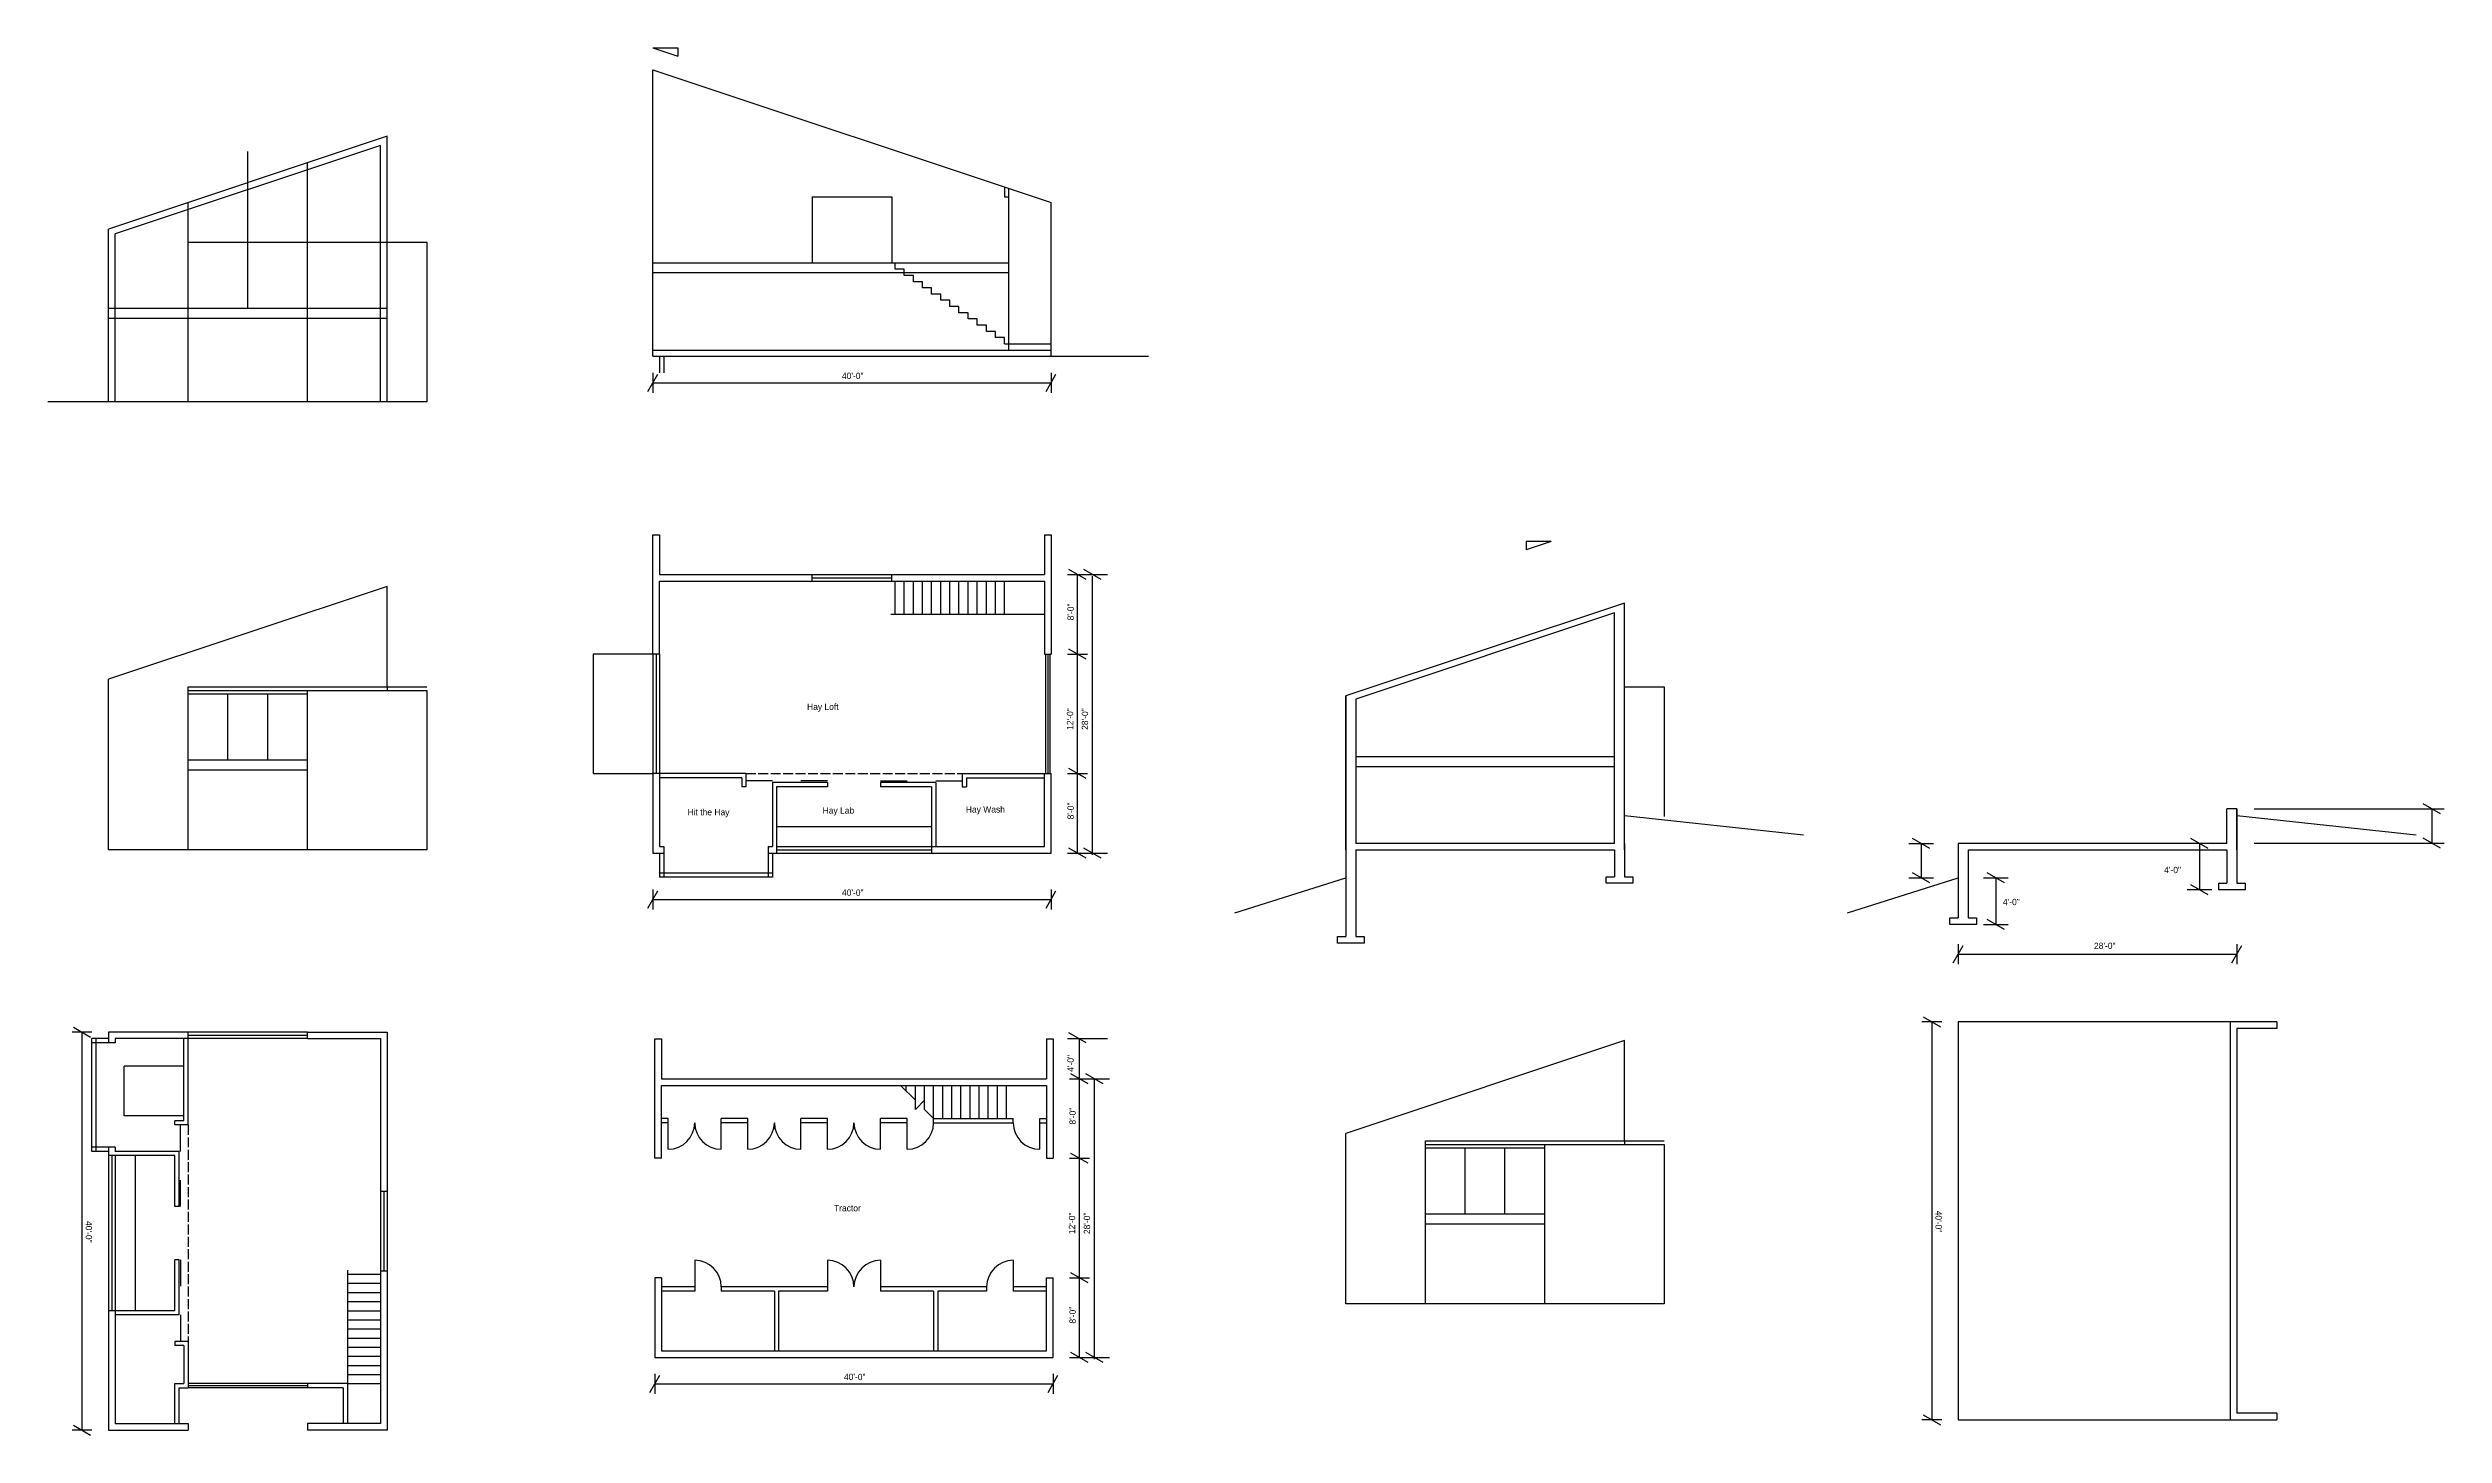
# Model space of a CAD drawing. Header units: inches. Extents: x 683 to 3572, y 849 to 3802.
# Drawn here: x 683 to 3572, y 2129 to 3802 of the extents above; entities that cross this region are included whole.
import ezdxf

# ---------------------------------------------------------------- set-up
doc = ezdxf.new("R2010")
doc.units = ezdxf.units.IN
doc.header["$MEASUREMENT"] = 0
doc.linetypes.add('ACAD_ISO02W100', pattern=[15, 12, -3])
for name, color, linetype in [('const', 253, 'Continuous'), ('glass', 172, 'Continuous'), ('millwork', 40, 'Continuous'), ('sills', 105, 'Continuous'), ('soffit', 253, 'ACAD_ISO02W100'), ('stairs', 140, 'Continuous'), ('walls', 7, 'Continuous')]:
    doc.layers.add(name, color=color, linetype=linetype)

msp = doc.modelspace()

# ---------------------------------------------------------------- linework, layer by layer
at = {"layer": 'const'}
for p, q in [((1412.3, 3429.8), (1412.3, 3775.3)), ((1841.3, 3437.3), (1841.3, 3632.3)), ((1892.3, 3429.8), (1892.3, 3615.3)), ((1704.3, 3534.8), (1704.3, 3542.3)), ((1715.3, 3534.8), (1704.3, 3534.8)), ((1715.3, 3527.3), (1715.3, 3534.8)), ((1726.3, 3527.3), (1715.3, 3527.3)), ((1726.3, 3519.8), (1726.3, 3527.3)), ((1737.3, 3519.8), (1726.3, 3519.8)), ((1737.3, 3512.3), (1737.3, 3519.8)), ((1748.3, 3512.3), (1737.3, 3512.3)), ((1748.3, 3504.8), (1748.3, 3512.3)), ((1759.3, 3504.8), (1748.3, 3504.8)), ((1759.3, 3497.3), (1759.3, 3504.8)), ((1770.3, 3497.3), (1759.3, 3497.3)), ((1770.3, 3489.8), (1770.3, 3497.3)), ((1781.3, 3489.8), (1770.3, 3489.8)), ((1781.3, 3482.3), (1781.3, 3489.8)), ((1792.3, 3482.3), (1781.3, 3482.3)), ((1792.3, 3474.8), (1792.3, 3482.3)), ((1803.3, 3474.8), (1792.3, 3474.8)), ((1803.3, 3467.3), (1803.3, 3474.8)), ((1814.3, 3467.3), (1803.3, 3467.3)), ((1814.3, 3459.8), (1814.3, 3467.3)), ((1825.3, 3459.8), (1814.3, 3459.8)), ((1825.3, 3452.3), (1825.3, 3459.8)), ((1836.3, 3452.3), (1825.3, 3452.3)), ((1836.3, 3444.8), (1836.3, 3452.3)), ((1836.3, 3444.8), (1892.3, 3444.8)), ((1412.3, 3437.3), (1892.3, 3437.3)), ((1412.3, 3429.8), (2009.9, 3429.8)), ((1412.3, 3409.8), (1412.3, 3385.8)), ((1892.3, 3409.8), (1892.3, 3385.8)), ((1406.3, 3387.5), (1418.3, 3408.2)), ((1412.3, 3397.8), (1892.3, 3397.8)), ((1886.3, 3387.5), (1898.3, 3408.2)), ((1912.3, 3166.7), (1960.3, 3166.7)), ((1934.7, 3160.7), (1913.9, 3172.7)), ((1924.3, 2830.7), (1924.3, 3166.7)), ((1952.7, 3160.7), (1931.9, 3172.7)), ((1942.3, 2828.5), (1942.3, 3164.5)), ((1912.3, 3070.7), (1936.3, 3070.7)), ((1934.7, 3064.7), (1913.9, 3076.7)), ((2247.7, 2834.8), (2247.7, 3020.3)), ((1912.3, 2926.7), (1936.3, 2926.7)), ((1934.7, 2920.7), (1913.9, 2932.7)), ((3567.6, 2878.2), (3546.8, 2890.2)), ((3322.3, 2884.2), (3322.3, 2842.8)), ((3343.1, 2884.2), (3572.1, 2884.2)), ((3557.2, 2884.2), (3557.2, 2842.8)), ((1934.7, 2824.7), (1913.9, 2836.7)), ((1952.7, 2824.7), (1931.9, 2836.7)), ((2926.7, 2842.3), (2956.5, 2842.3)), ((2952, 2836.3), (2931.2, 2848.3)), ((2941.6, 2842.3), (2941.6, 2800.8)), ((3287.5, 2836.3), (3266.7, 2848.3)), ((3277.1, 2842.3), (3277.1, 2786.3)), ((3343.1, 2842.8), (3572.1, 2842.8)), ((3567.6, 2836.8), (3546.8, 2848.8)), ((1912.3, 2830.7), (1960.3, 2830.7)), ((2952, 2794.8), (2931.2, 2806.8)), ((3041.9, 2794.8), (3021.1, 2806.8)), ((1406.3, 2764.4), (1418.3, 2785.1)), ((1412.3, 2786.8), (1412.3, 2762.8)), ((1412.3, 2774.8), (1892.3, 2774.8)), ((1886.3, 2764.4), (1898.3, 2785.1)), ((1892.3, 2786.8), (1892.3, 2762.8)), ((2926.7, 2800.8), (2956.5, 2800.8)), ((3016.6, 2800.8), (3046.4, 2800.8)), ((3031.5, 2800.8), (3031.5, 2744.8)), ((3292, 2786.3), (3262.2, 2786.3)), ((3287.5, 2780.3), (3266.7, 2792.3)), ((3041.9, 2738.8), (3021.1, 2750.8)), ((2980.3, 2698.6), (2992.3, 2719.4)), ((2986.3, 2721), (2986.3, 2697)), ((3016.6, 2744.8), (3046.4, 2744.8)), ((3316.3, 2698.6), (3328.3, 2719.4)), ((3322.3, 2721), (3322.3, 2697)), ((2986.3, 2709), (3322.3, 2709)), ((2943.9, 2633.4), (2964.7, 2621.4)), ((735.8, 2615), (711.8, 2615)), ((713.4, 2621), (734.2, 2609)), ((723.8, 2615), (723.8, 2135)), ((1960.3, 2606.7), (1912.3, 2606.7)), ((1934.7, 2602.1), (1913.9, 2614.1)), ((1926.7, 2222.7), (1926.7, 2606.7)), ((2966.3, 2627.4), (2942.3, 2627.4)), ((2954.3, 2627.4), (2954.3, 2147.4)), ((1914.7, 2558.7), (1962.7, 2558.7)), ((1937.1, 2552.7), (1916.3, 2564.7)), ((1955.1, 2552.7), (1934.3, 2564.7)), ((1944.7, 2220.5), (1944.7, 2558.7)), ((1914.7, 2462.7), (1938.7, 2462.7)), ((1937.1, 2456.7), (1916.3, 2468.7)), ((1914.7, 2318.7), (1938.7, 2318.7)), ((1937.1, 2312.7), (1916.3, 2324.7)), ((1937.1, 2216.7), (1916.3, 2228.7)), ((1955.1, 2216.7), (1934.3, 2228.7)), ((1408.7, 2180.4), (1420.7, 2201.1)), ((1414.7, 2202.7), (1414.7, 2178.7)), ((1888.7, 2180.4), (1900.7, 2201.1)), ((1894.7, 2202.7), (1894.7, 2178.7)), ((1914.7, 2222.7), (1962.7, 2222.7)), ((1414.7, 2190.7), (1894.7, 2190.7)), ((713.4, 2141), (734.2, 2129)), ((2966.3, 2147.4), (2942.3, 2147.4)), ((2943.9, 2153.4), (2964.7, 2141.4)), ((735.8, 2135), (711.8, 2135))]:
    msp.add_line(p, q, dxfattribs=at)
at = {"layer": 'glass'}
for p, q in [((1604.3, 3162.7), (1700.3, 3162.7)), ((1416.3, 3070.7), (1416.3, 2926.7)), ((1888.3, 3070.7), (1888.3, 2926.7)), ((1561.3, 2834.7), (1748.3, 2834.7)), ((995.8, 2611), (851.8, 2611)), ((759.8, 2466), (759.8, 2279)), ((1087.8, 2423), (1087.8, 2327)), ((995.8, 2188.5), (851.8, 2188.5))]:
    msp.add_line(p, q, dxfattribs=at)
at = {"layer": 'millwork'}
for p, q in [((1556.3, 2917.7), (1524.3, 2917.7)), ((1622.8, 2917.7), (1590.8, 2917.7)), ((1686.8, 2917.7), (1718.8, 2917.7)), ((1753.3, 2917.7), (1785.3, 2917.7)), ((1561.3, 2862.7), (1748.3, 2862.7)), ((774.8, 2514), (774.8, 2574)), ((846.8, 2574), (774.8, 2574)), ((846.8, 2514), (774.8, 2514)), ((842.8, 2471), (842.8, 2503)), ((1430.7, 2473.7), (1430.7, 2505.7)), ((1494.7, 2473.7), (1494.7, 2505.7)), ((1526.7, 2473.7), (1526.7, 2505.7)), ((1590.7, 2473.7), (1590.7, 2505.7)), ((1622.7, 2473.7), (1622.7, 2505.7)), ((1622.7, 2473.7), (1622.7, 2505.7)), ((1686.7, 2473.7), (1686.7, 2505.7)), ((1718.7, 2473.7), (1718.7, 2505.7)), ((1878.7, 2473.7), (1878.7, 2505.7)), ((787.8, 2466), (787.8, 2279)), ((842.8, 2404.5), (842.8, 2436.5)), ((842.8, 2340.5), (842.8, 2308.5)), ((1462.7, 2339.7), (1462.7, 2307.7)), ((1622.7, 2339.7), (1622.7, 2307.7)), ((1686.7, 2339.7), (1686.7, 2307.7)), ((1846.7, 2339.7), (1846.7, 2307.7)), ((1846.7, 2339.7), (1846.7, 2307.7)), ((842.8, 2274), (842.8, 2242))]:
    msp.add_line(p, q, dxfattribs=at)
for centre, start, end in [((1430.7, 2505.7), 270, 0), ((1494.7, 2505.7), 180, 270), ((1526.7, 2505.7), 270, 0), ((1590.7, 2505.7), 180, 270), ((1622.7, 2505.7), 270, 0), ((1686.7, 2505.7), 180, 270), ((1718.7, 2505.7), 270, 0), ((1878.7, 2505.7), 180, 270), ((1462.7, 2307.7), 0, 90), ((1622.7, 2307.7), 0, 90), ((1686.7, 2307.7), 90, 180), ((1846.7, 2307.7), 90, 180)]:
    msp.add_arc(centre, 32, start, end, dxfattribs=at)
at = {"layer": 'sills'}
for p, q in [((1604.3, 3622.3), (1700.3, 3622.3)), ((1604.3, 3622.3), (1604.3, 3542.3)), ((1700.3, 3622.3), (1700.3, 3542.3)), ((1420.3, 3429.8), (1420.3, 3409.8)), ((1425.3, 3429.8), (1425.3, 3409.8)), ((1604.3, 3166.7), (1700.3, 3166.7)), ((1604.3, 3158.7), (1700.3, 3158.7)), ((1412.3, 3070.7), (1412.3, 2926.7)), ((1420.3, 3070.7), (1420.3, 2926.7)), ((1885.8, 3070.7), (1885.8, 2926.7)), ((1890.8, 3070.7), (1890.8, 2926.7)), ((1561.3, 2838.7), (1748.3, 2838.7)), ((1420.3, 2830.7), (1420.3, 2801.7)), ((1556.3, 2806.7), (1420.3, 2806.7)), ((1425.3, 2830.7), (1425.3, 2801.7)), ((1551.3, 2830.7), (1551.3, 2801.7)), ((1556.3, 2830.7), (1556.3, 2801.7)), ((1561.3, 2830.7), (1748.3, 2830.7)), ((1556.3, 2801.7), (1420.3, 2801.7)), ((735.8, 2471), (735.8, 2607)), ((755.8, 2607), (735.8, 2607)), ((755.8, 2602), (735.8, 2602)), ((740.8, 2471), (740.8, 2607)), ((995.8, 2615), (851.8, 2615)), ((995.8, 2607), (851.8, 2607)), ((755.8, 2476), (735.8, 2476)), ((755.8, 2471), (735.8, 2471)), ((755.8, 2466), (755.8, 2279)), ((763.8, 2466), (763.8, 2279)), ((1083.8, 2423), (1083.8, 2327)), ((1091.8, 2423), (1091.8, 2327)), ((995.8, 2191), (851.8, 2191)), ((995.8, 2186), (851.8, 2186))]:
    msp.add_line(p, q, dxfattribs=at)
at = {"layer": 'soffit'}
for p, q in [((1524.3, 2926.7), (1785.3, 2926.7)), ((851.8, 2503), (851.8, 2242))]:
    msp.add_line(p, q, dxfattribs=at)
at = {"layer": 'stairs'}
for p, q in [((1704.3, 3118.7), (1704.3, 3158.7)), ((1715.3, 3118.7), (1715.3, 3158.7)), ((1726.3, 3118.7), (1726.3, 3158.7)), ((1737.3, 3118.7), (1737.3, 3158.7)), ((1748.3, 3118.7), (1748.3, 3158.7)), ((1759.3, 3118.7), (1759.3, 3158.7)), ((1770.3, 3118.7), (1770.3, 3158.7)), ((1781.3, 3118.7), (1781.3, 3158.7)), ((1792.3, 3118.7), (1792.3, 3158.7)), ((1803.3, 3118.7), (1803.3, 3158.7)), ((1814.3, 3118.7), (1814.3, 3158.7)), ((1825.3, 3118.7), (1825.3, 3158.7)), ((1836.3, 3118.7), (1836.3, 3158.7)), ((1699.3, 3118.7), (1884.3, 3118.7)), ((1412.3, 3070.7), (1340.3, 3070.7)), ((1340.3, 3070.7), (1340.3, 2926.7)), ((1340.3, 2926.7), (1412.3, 2926.7)), ((1728.7, 2532.7), (1710.7, 2550.7)), ((1717.7, 2543.7), (1717.7, 2550.7)), ((1728.7, 2521.7), (1728.7, 2550.7)), ((1739.7, 2521.7), (1739.7, 2550.7)), ((1750.7, 2510.7), (1750.7, 2550.7)), ((1761.7, 2510.7), (1761.7, 2550.7)), ((1772.7, 2510.7), (1772.7, 2550.7)), ((1783.7, 2510.7), (1783.7, 2550.7)), ((1794.7, 2510.7), (1794.7, 2550.7)), ((1805.7, 2510.7), (1805.7, 2550.7)), ((1816.7, 2510.7), (1816.7, 2550.7)), ((1827.7, 2510.7), (1827.7, 2550.7)), ((1838.7, 2510.7), (1838.7, 2550.7)), ((1728.7, 2521.7), (1739.7, 2532.7)), ((1750.7, 2510.7), (1739.7, 2521.7)), ((1043.8, 2328), (1043.8, 2191)), ((1043.8, 2323), (1083.8, 2323)), ((1043.8, 2312), (1083.8, 2312)), ((1043.8, 2301), (1083.8, 2301)), ((1043.8, 2290), (1083.8, 2290)), ((1043.8, 2279), (1083.8, 2279)), ((1043.8, 2268), (1083.8, 2268)), ((1043.8, 2257), (1083.8, 2257)), ((1043.8, 2246), (1083.8, 2246)), ((1043.8, 2235), (1083.8, 2235)), ((1043.8, 2224), (1083.8, 2224)), ((1043.8, 2213), (1083.8, 2213)), ((1043.8, 2202), (1083.8, 2202)), ((1043.8, 2191), (1083.8, 2191))]:
    msp.add_line(p, q, dxfattribs=at)
at = {"layer": 'walls'}
for p, q in [((1412.3, 3801.7), (1442.3, 3801.7)), ((1412.3, 3801.7), (1442.3, 3791.7)), ((1442.3, 3801.7), (1442.3, 3791.7)), ((1412.3, 3775.3), (1892.3, 3615.3)), ((1091.8, 3695.1), (755.8, 3583.1)), ((1083.8, 3684), (763.8, 3577.3)), ((923.8, 3487.3), (923.8, 3676.9)), ((1083.8, 3374.8), (1083.8, 3684)), ((1091.8, 3374.8), (1091.8, 3695.1)), ((995.8, 3374.8), (995.8, 3663.1)), ((851.8, 3374.8), (851.8, 3615.1)), ((1836.3, 3634), (1836.3, 3622.3)), ((1836.3, 3622.3), (1841.3, 3622.3)), ((1841.3, 3622.3), (1841.3, 3632.3)), ((755.8, 3374.8), (755.8, 3583.1)), ((763.8, 3374.8), (763.8, 3577.3)), ((851.8, 3567.3), (995.8, 3567.3)), ((995.8, 3567.3), (1139.8, 3567.3)), ((1139.8, 3567.3), (1139.8, 3374.8)), ((1841.3, 3542.3), (1412.3, 3542.3)), ((1841.3, 3530.3), (1412.3, 3530.3)), ((1091.8, 3487.3), (755.8, 3487.3)), ((1091.8, 3475.3), (755.8, 3475.3)), ((1412.3, 3437.3), (1892.3, 3437.3)), ((1412.3, 3429.8), (1425.3, 3429.8)), ((1091.8, 3374.8), (682.7, 3374.8)), ((1139.8, 3374.8), (1091.8, 3374.8)), ((1412.3, 3070.7), (1412.3, 3214.7)), ((1412.3, 3214.7), (1420.3, 3214.7)), ((1420.3, 3214.7), (1420.3, 3166.7)), ((1884.3, 3214.7), (1884.3, 3166.7)), ((1884.3, 3214.7), (1892.3, 3214.7)), ((1892.3, 3214.7), (1892.3, 3070.7)), ((2495.2, 3206.6), (2465.2, 3196.6)), ((2495.2, 3206.6), (2465.2, 3206.6)), ((2465.2, 3206.6), (2465.2, 3196.6)), ((1091.8, 3152.3), (755.8, 3040.3)), ((1091.8, 3031.3), (1091.8, 3152.3)), ((1420.3, 3166.7), (1604.3, 3166.7)), ((1420.3, 3158.7), (1604.3, 3158.7)), ((1420.3, 3070.7), (1420.3, 3158.7)), ((1604.3, 3158.7), (1604.3, 3166.7)), ((1700.3, 3158.7), (1700.3, 3166.7)), ((1700.3, 3166.7), (1884.3, 3166.7)), ((1700.3, 3158.7), (1884.3, 3158.7)), ((1884.3, 3158.7), (1884.3, 3070.7)), ((2583.7, 3132.3), (2247.7, 3020.3)), ((2583.7, 2834.8), (2583.7, 3132.3)), ((2571.7, 3120.3), (2259.7, 3016.3)), ((2571.7, 2842.3), (2571.7, 3120.3)), ((1420.3, 3070.7), (1412.3, 3070.7)), ((1884.3, 3070.7), (1892.3, 3070.7)), ((1885.8, 3070.7), (1890.8, 3070.7)), ((755.8, 2834.8), (755.8, 3040.3)), ((851.8, 3031.3), (995.8, 3031.3)), ((851.8, 3026.8), (851.8, 3031.3)), ((851.8, 2834.8), (851.8, 3026.8)), ((851.8, 3026.8), (995.8, 3026.8)), ((851.8, 3022.8), (995.8, 3022.8)), ((899.8, 2942.8), (899.8, 3022.8)), ((947.8, 2942.8), (947.8, 3022.8)), ((995.8, 3031.3), (1139.8, 3031.3)), ((995.8, 2834.8), (995.8, 3026.8)), ((995.8, 3026.8), (1139.8, 3026.8)), ((1091.8, 3031.3), (1091.8, 3026.8)), ((1139.8, 3026.8), (1139.8, 2834.8)), ((2247.7, 3020.3), (2247.7, 2834.8)), ((2259.7, 3016.3), (2259.7, 2842.3)), ((2583.7, 3031.3), (2631.7, 3031.3)), ((2631.7, 3031.3), (2631.7, 2874.9)), ((2259.7, 2947.3), (2571.7, 2947.3)), ((995.8, 2942.8), (851.8, 2942.8)), ((995.8, 2930.8), (851.8, 2930.8)), ((1420.3, 2926.7), (1412.3, 2926.7)), ((1412.3, 2926.7), (1412.3, 2830.7)), ((1420.3, 2926.7), (1420.3, 2838.7)), ((1524.3, 2926.7), (1420.3, 2926.7)), ((1519.3, 2921.7), (1420.3, 2921.7)), ((1519.3, 2921.7), (1519.3, 2910.7)), ((1524.3, 2926.7), (1524.3, 2910.7)), ((1785.3, 2926.7), (1884.3, 2926.7)), ((1785.3, 2926.7), (1785.3, 2910.7)), ((1790.3, 2921.7), (1884.3, 2921.7)), ((1790.3, 2921.7), (1790.3, 2910.7)), ((1884.3, 2926.7), (1892.3, 2926.7)), ((1884.3, 2838.7), (1884.3, 2926.7)), ((1892.3, 2830.7), (1892.3, 2926.7)), ((2259.7, 2935.3), (2571.7, 2935.3)), ((1524.3, 2910.7), (1519.3, 2910.7)), ((1622.8, 2915.7), (1556.3, 2915.7)), ((1556.3, 2915.7), (1556.3, 2838.7)), ((1622.8, 2910.7), (1561.3, 2910.7)), ((1561.3, 2910.7), (1561.3, 2838.7)), ((1622.8, 2915.7), (1622.8, 2910.7)), ((1686.8, 2915.7), (1686.8, 2910.7)), ((1753.3, 2915.7), (1686.8, 2915.7)), ((1748.3, 2910.7), (1686.8, 2910.7)), ((1748.3, 2910.7), (1748.3, 2838.7)), ((1753.3, 2915.7), (1753.3, 2838.7)), ((1785.3, 2910.7), (1790.3, 2910.7)), ((2583.7, 2834.8), (2583.7, 2876.2)), ((2583.7, 2876.2), (2799.7, 2852.8)), ((3310.3, 2842.3), (3310.3, 2884.2)), ((3322.3, 2884.2), (3310.3, 2884.2)), ((3322.3, 2834.8), (3322.3, 2884.2)), ((3322.3, 2876.2), (3538.3, 2852.8)), ((1091.8, 2834.8), (755.8, 2834.8)), ((1139.8, 2834.8), (1091.8, 2834.8)), ((1420.3, 2838.7), (1425.3, 2838.7)), ((1425.3, 2838.7), (1425.3, 2830.7)), ((1551.3, 2838.7), (1551.3, 2830.7)), ((1551.3, 2838.7), (1556.3, 2838.7)), ((1561.3, 2838.7), (1561.3, 2830.7)), ((1561.3, 2838.7), (1884.3, 2838.7)), ((1748.3, 2838.7), (1748.3, 2830.7)), ((2247.7, 2834.8), (2247.7, 2822.8)), ((2571.7, 2842.3), (2259.7, 2842.3)), ((2259.7, 2834.8), (2571.7, 2834.8)), ((2259.7, 2834.8), (2259.7, 2730.3)), ((2571.7, 2834.8), (2571.7, 2802.3)), ((2583.7, 2842.3), (2583.7, 2802.3)), ((3310.3, 2842.3), (2986.3, 2842.3)), ((2986.3, 2842.3), (2986.3, 2752.8)), ((2986.3, 2834.8), (2986.3, 2822.8)), ((2998.3, 2834.8), (3310.3, 2834.8)), ((2998.3, 2834.8), (2998.3, 2752.8)), ((3310.3, 2834.8), (3310.3, 2794.3)), ((3322.3, 2842.3), (3322.3, 2794.3)), ((1412.3, 2830.7), (1425.3, 2830.7)), ((1551.3, 2830.7), (1892.3, 2830.7)), ((2247.7, 2822.8), (2247.7, 2730.3)), ((2114.1, 2758.8), (2247.7, 2800.8)), ((2561.7, 2794.3), (2561.7, 2802.3)), ((2561.7, 2802.3), (2571.7, 2802.3)), ((2566.7, 2794.3), (2561.7, 2794.3)), ((2571.7, 2794.3), (2566.7, 2794.3)), ((2593.7, 2794.3), (2571.7, 2794.3)), ((2583.7, 2802.3), (2593.7, 2802.3)), ((2593.7, 2802.3), (2593.7, 2794.3)), ((2852.6, 2758.8), (2986.3, 2800.8)), ((3300.3, 2794.3), (3310.3, 2794.3)), ((3300.3, 2786.3), (3300.3, 2794.3)), ((3305.3, 2786.3), (3300.3, 2786.3)), ((3310.3, 2786.3), (3305.3, 2786.3)), ((3332.3, 2786.3), (3310.3, 2786.3)), ((3322.3, 2794.3), (3332.3, 2794.3)), ((3332.3, 2794.3), (3332.3, 2786.3)), ((2976.3, 2744.8), (2976.3, 2752.8)), ((2976.3, 2752.8), (2986.3, 2752.8)), ((2998.3, 2752.8), (3008.3, 2752.8)), ((3008.3, 2752.8), (3008.3, 2744.8)), ((2237.7, 2730.3), (2247.7, 2730.3)), ((2237.7, 2722.3), (2237.7, 2730.3)), ((2242.7, 2722.3), (2237.7, 2722.3)), ((2247.7, 2722.3), (2242.7, 2722.3)), ((2269.7, 2722.3), (2247.7, 2722.3)), ((2259.7, 2730.3), (2269.7, 2730.3)), ((2269.7, 2730.3), (2269.7, 2722.3)), ((2981.3, 2744.8), (2976.3, 2744.8)), ((2986.3, 2744.8), (2981.3, 2744.8)), ((3008.3, 2744.8), (2986.3, 2744.8)), ((851.8, 2615), (755.8, 2615)), ((755.8, 2615), (755.8, 2602)), ((763.8, 2602), (755.8, 2602)), ((851.8, 2607), (763.8, 2607)), ((763.8, 2607), (763.8, 2602)), ((846.8, 2508), (846.8, 2607)), ((851.8, 2607), (851.8, 2615)), ((851.8, 2503), (851.8, 2607)), ((995.8, 2615), (1091.8, 2615)), ((995.8, 2607), (995.8, 2615)), ((995.8, 2607), (1083.8, 2607)), ((1083.8, 2607), (1083.8, 2423)), ((1091.8, 2615), (1091.8, 2423)), ((1414.7, 2462.7), (1414.7, 2606.7)), ((1414.7, 2606.7), (1422.7, 2606.7)), ((1422.7, 2606.7), (1422.7, 2558.7)), ((1886.7, 2606.7), (1886.7, 2558.7)), ((1886.7, 2606.7), (1894.7, 2606.7)), ((1894.7, 2606.7), (1894.7, 2462.7)), ((2583.7, 2604.7), (2247.7, 2492.7)), ((2583.7, 2483.7), (2583.7, 2604.7)), ((2986.3, 2627.4), (2986.3, 2147.4)), ((3370.3, 2627.4), (2986.3, 2627.4)), ((3314.3, 2627.4), (3314.3, 2147.4)), ((3322.3, 2619.4), (3322.3, 2155.4)), ((3370.3, 2619.4), (3322.3, 2619.4)), ((3370.3, 2627.4), (3370.3, 2619.4)), ((1422.7, 2558.7), (1886.7, 2558.7)), ((1422.7, 2550.7), (1886.7, 2550.7)), ((1422.7, 2462.7), (1422.7, 2550.7)), ((1886.7, 2550.7), (1886.7, 2462.7)), ((835.8, 2503), (835.8, 2508)), ((846.8, 2508), (835.8, 2508)), ((851.8, 2503), (835.8, 2503)), ((1430.7, 2510.7), (1422.7, 2510.7)), ((1430.7, 2505.7), (1422.7, 2505.7)), ((1430.7, 2505.7), (1430.7, 2510.7)), ((1526.7, 2510.7), (1494.7, 2510.7)), ((1494.7, 2505.7), (1494.7, 2510.7)), ((1526.7, 2505.7), (1494.7, 2505.7)), ((1526.7, 2505.7), (1526.7, 2510.7)), ((1622.7, 2510.7), (1590.7, 2510.7)), ((1590.7, 2505.7), (1590.7, 2510.7)), ((1622.7, 2505.7), (1590.7, 2505.7)), ((1622.7, 2505.7), (1622.7, 2510.7)), ((1622.7, 2505.7), (1622.7, 2510.7)), ((1686.7, 2505.7), (1686.7, 2510.7)), ((1718.7, 2510.7), (1686.7, 2510.7)), ((1718.7, 2505.7), (1686.7, 2505.7)), ((1718.7, 2505.7), (1718.7, 2510.7)), ((1718.7, 2505.7), (1718.7, 2510.7)), ((1750.7, 2510.7), (1846.7, 2510.7)), ((1750.7, 2505.7), (1750.7, 2510.7)), ((1750.7, 2505.7), (1846.7, 2505.7)), ((1846.7, 2505.7), (1846.7, 2510.7)), ((1878.7, 2505.7), (1878.7, 2510.7)), ((1878.7, 2510.7), (1886.7, 2510.7)), ((1878.7, 2505.7), (1886.7, 2505.7)), ((2247.7, 2287.2), (2247.7, 2492.7)), ((755.8, 2476), (755.8, 2135)), ((763.8, 2476), (755.8, 2476)), ((763.8, 2466), (755.8, 2466)), ((763.8, 2476), (763.8, 2471)), ((840.8, 2471), (763.8, 2471)), ((763.8, 2466), (763.8, 2143)), ((835.8, 2466), (763.8, 2466)), ((835.8, 2404.5), (835.8, 2466)), ((840.8, 2404.5), (840.8, 2471)), ((1422.7, 2462.7), (1414.7, 2462.7)), ((1886.7, 2462.7), (1894.7, 2462.7)), ((2343.7, 2483.7), (2487.7, 2483.7)), ((2343.7, 2479.2), (2343.7, 2483.7)), ((2343.7, 2287.2), (2343.7, 2479.2)), ((2343.7, 2479.2), (2487.7, 2479.2)), ((2343.7, 2475.2), (2487.7, 2475.2)), ((2391.7, 2395.2), (2391.7, 2475.2)), ((2439.7, 2395.2), (2439.7, 2475.2)), ((2487.7, 2483.7), (2631.7, 2483.7)), ((2487.7, 2287.2), (2487.7, 2479.2)), ((2487.7, 2479.2), (2631.7, 2479.2)), ((2583.7, 2483.7), (2583.7, 2479.2)), ((2631.7, 2479.2), (2631.7, 2287.2)), ((840.8, 2404.5), (835.8, 2404.5)), ((1083.8, 2423), (1091.8, 2423)), ((2487.7, 2395.2), (2343.7, 2395.2)), ((2487.7, 2383.2), (2343.7, 2383.2)), ((835.8, 2279), (835.8, 2340.5)), ((840.8, 2340.5), (835.8, 2340.5)), ((840.8, 2274), (840.8, 2340.5)), ((1083.8, 2327), (1083.8, 2143)), ((1083.8, 2327), (1091.8, 2327)), ((1091.8, 2327), (1091.8, 2135)), ((1422.7, 2318.7), (1414.7, 2318.7)), ((1414.7, 2318.7), (1414.7, 2222.7)), ((1422.7, 2318.7), (1422.7, 2230.7)), ((1886.7, 2230.7), (1886.7, 2318.7)), ((1886.7, 2318.7), (1894.7, 2318.7)), ((1894.7, 2222.7), (1894.7, 2318.7)), ((1462.7, 2307.7), (1422.7, 2307.7)), ((1462.7, 2302.7), (1422.7, 2302.7)), ((1462.7, 2307.7), (1462.7, 2302.7)), ((1494.7, 2307.7), (1494.7, 2302.7)), ((1622.7, 2307.7), (1494.7, 2307.7)), ((1558.7, 2302.7), (1494.7, 2302.7)), ((1558.7, 2302.7), (1558.7, 2230.7)), ((1563.7, 2302.7), (1563.7, 2230.7)), ((1622.7, 2302.7), (1563.7, 2302.7)), ((1622.7, 2307.7), (1622.7, 2302.7)), ((1814.7, 2307.7), (1686.7, 2307.7)), ((1686.7, 2307.7), (1686.7, 2302.7)), ((1750.7, 2302.7), (1686.7, 2302.7)), ((1750.7, 2302.7), (1750.7, 2230.7)), ((1755.7, 2302.7), (1755.7, 2230.7)), ((1814.7, 2302.7), (1755.7, 2302.7)), ((1814.7, 2307.7), (1814.7, 2302.7)), ((1886.7, 2307.7), (1846.7, 2307.7)), ((1846.7, 2307.7), (1846.7, 2302.7)), ((1886.7, 2302.7), (1846.7, 2302.7)), ((2583.7, 2287.2), (2247.7, 2287.2)), ((2631.7, 2287.2), (2583.7, 2287.2)), ((763.8, 2279), (755.8, 2279)), ((835.8, 2279), (763.8, 2279)), ((840.8, 2274), (763.8, 2274)), ((835.8, 2242), (835.8, 2237)), ((851.8, 2242), (835.8, 2242)), ((846.8, 2237), (835.8, 2237)), ((846.8, 2237), (846.8, 2191)), ((851.8, 2242), (851.8, 2186)), ((1422.7, 2230.7), (1886.7, 2230.7)), ((1414.7, 2222.7), (1894.7, 2222.7)), ((835.8, 2143), (835.8, 2191)), ((835.8, 2191), (846.8, 2191)), ((840.8, 2143), (840.8, 2186)), ((840.8, 2186), (851.8, 2186)), ((1043.8, 2191), (995.8, 2191)), ((995.8, 2191), (995.8, 2186)), ((1038.8, 2186), (995.8, 2186)), ((1038.8, 2186), (1038.8, 2143)), ((1043.8, 2191), (1043.8, 2143)), ((763.8, 2143), (851.8, 2143)), ((851.8, 2143), (851.8, 2135)), ((1083.8, 2143), (995.8, 2143)), ((995.8, 2143), (995.8, 2135)), ((2986.3, 2147.4), (3370.3, 2147.4)), ((3370.3, 2155.4), (3322.3, 2155.4)), ((3370.3, 2155.4), (3370.3, 2147.4)), ((755.8, 2135), (851.8, 2135)), ((1091.8, 2135), (995.8, 2135))]:
    msp.add_line(p, q, dxfattribs=at)

# ---------------------------------------------------------------- texts
at = {"layer": 'const', "width": 2912.54, "attachment_point": 1}
for s, insert, char_height in [('40\'-0"', (1640.2, 3410), 7.64), ('Hay Loft', (1598.1, 3011.1), 7.64), ('Hit the Hay', (1454, 2883.9), 7.638), ('Hay Lab', (1616.9, 2886), 7.64), ('Hay Wash', (1789.6, 2887.3), 7.64), ('4\'-0"', (3234.5, 2814.2), 7.64), ('40\'-0"', (1640.2, 2786.9), 7.64), ('4\'-0"', (3040.1, 2775.6), 7.64), ('28\'-0"', (3149.9, 2722.8), 7.64), ('Tractor', (1630.6, 2406.5), 7.64), ('40\'-0"', (1642.6, 2202.9), 7.64)]:
    msp.add_mtext(s, dxfattribs=dict(at, insert=insert, char_height=char_height))
at = {"layer": 'const', "char_height": 7.64, "width": 2912.54, "attachment_point": 1}
for s, insert, rotation in [('8\'-0"', (1912.1, 3111.4), 90), ('12\'-0"', (1911.4, 2979.3), 90), ('28\'-0"', (1929.4, 2979.3), 90), ('8\'-0"', (1912.1, 2871.4), 90), ('4\'-0"', (1912.1, 2567), 90), ('8\'-0"', (1914.5, 2503.4), 90), ('40\'-0"', (2966.4, 2399.6), 270), ('40\'-0"', (735.9, 2387.1), 270), ('12\'-0"', (1913.8, 2371.3), 90), ('28\'-0"', (1931.8, 2371.3), 90), ('8\'-0"', (1914.5, 2263.4), 90)]:
    msp.add_mtext(s, dxfattribs=dict(at, insert=insert, rotation=rotation))

doc.saveas('drawing.dxf')
